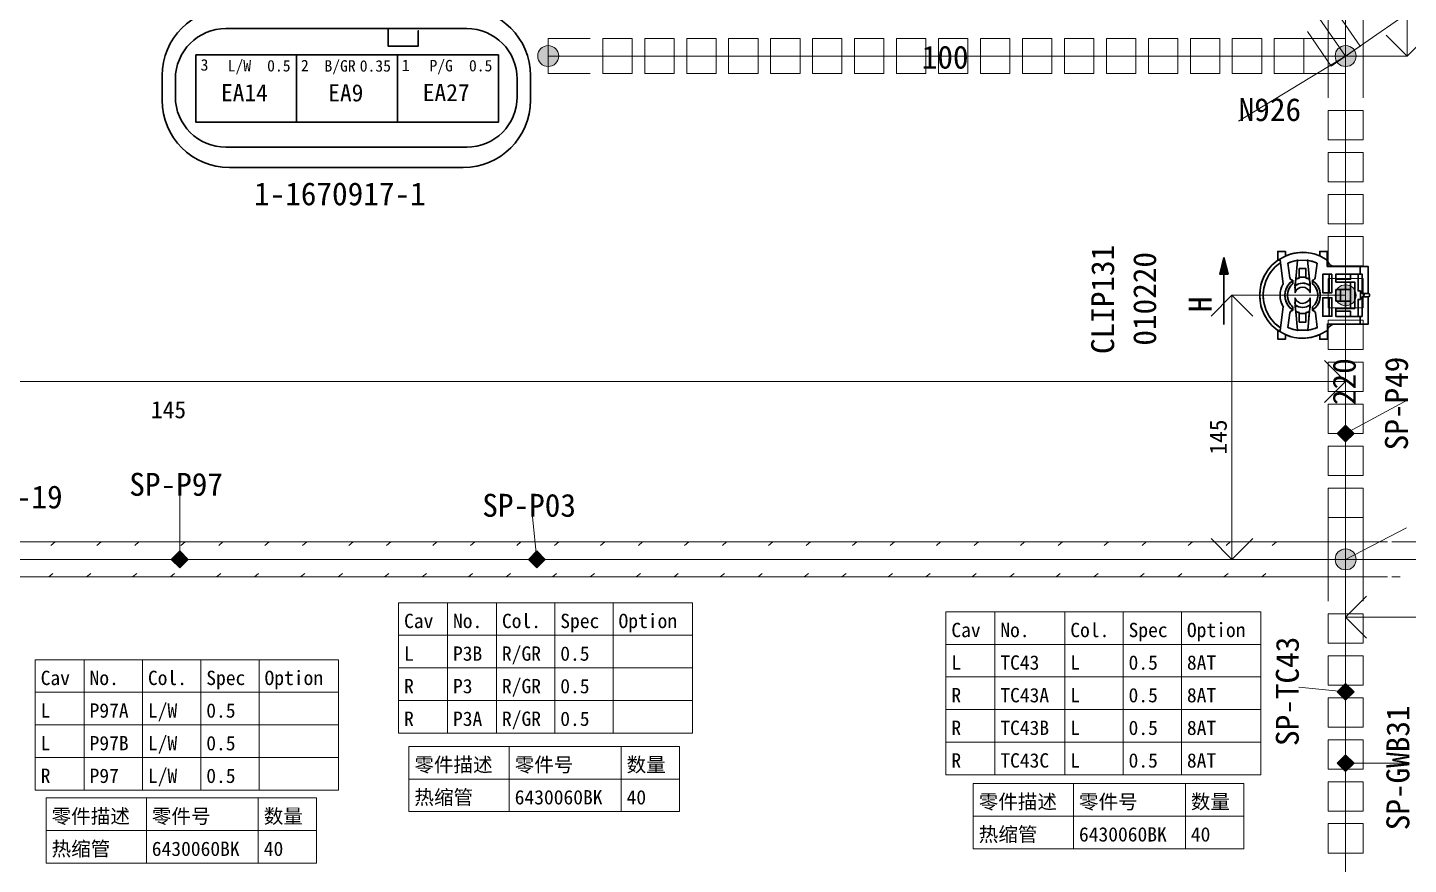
# Model space of a CAD drawing. Header units: millimetres. Extents: x 6 to 3615, y -854 to 0.
# Drawn here: x 817.5 to 982, y -601.5 to -501.8 of the extents above; entities that cross this region are included whole.
import ezdxf

# ---------------------------------------------------------------- set-up
doc = ezdxf.new("R2010")
doc.units = ezdxf.units.MM
doc.styles.add('4eff5b8b_Style', font='simfang.ttf')

msp = doc.modelspace()

# ---------------------------------------------------------------- hatches: boundary and pattern name
h = msp.add_hatch(color=256)
edge = h.paths.add_edge_path()
edge.add_arc((879.56, -505.19), 1.25, 0, 360)
h = msp.add_hatch(color=256)
edge = h.paths.add_edge_path()
edge.add_arc((879.56, -505.19), 1.25, 0, 360)
h = msp.add_hatch(color=256)
edge = h.paths.add_edge_path()
edge.add_arc((974.56, -505.19), 1.25, 0, 360)
h = msp.add_hatch(color=256)
edge = h.paths.add_edge_path()
edge.add_arc((974.56, -505.19), 1.25, 0, 360)
for points in [[(959.56, -531.19), (960.06, -529.19), (960.56, -531.19)], [(974.56, -551.19), (973.56, -550.19), (974.56, -549.19), (975.56, -550.19)], [(835.66, -566.19), (834.66, -565.19), (835.66, -564.19), (836.66, -565.19)], [(878.21, -566.19), (877.21, -565.19), (878.21, -564.19), (879.21, -565.19)], [(974.56, -581.97), (973.56, -580.97), (974.56, -579.97), (975.56, -580.97)], [(974.56, -590.47), (973.56, -589.47), (974.56, -588.47), (975.56, -589.47)]]:
    msp.add_hatch(color=256).paths.add_polyline_path(points)
h = msp.add_hatch(color=256)
edge = h.paths.add_edge_path()
edge.add_arc((974.56, -533.71), 1.25, 0, 360)
h = msp.add_hatch(color=256)
edge = h.paths.add_edge_path()
edge.add_arc((974.56, -533.71), 1.25, 0, 360)
h = msp.add_hatch(color=256)
edge = h.paths.add_edge_path()
edge.add_arc((974.56, -565.19), 1.25, 0, 360)
h = msp.add_hatch(color=256)
edge = h.paths.add_edge_path()
edge.add_arc((974.56, -565.19), 1.25, 0, 360)

# ---------------------------------------------------------------- linework, layer by layer
at = {"linetype": 'Continuous', "lineweight": 0}
for p, q in [((889.56, -503.11), (886.06, -503.11)), ((886.06, -503.11), (886.06, -507.28)), ((889.56, -507.27), (889.56, -503.11)), ((889.56, -503.11), (889.56, -503.11)), ((894.56, -503.11), (891.06, -503.11)), ((891.06, -503.11), (891.06, -507.28)), ((894.56, -507.27), (894.56, -503.11)), ((894.56, -503.11), (894.56, -503.11)), ((899.56, -503.11), (896.06, -503.11)), ((896.06, -503.11), (896.06, -507.28)), ((899.56, -507.27), (899.56, -503.11)), ((899.56, -503.11), (899.56, -503.11)), ((904.56, -503.11), (901.06, -503.11)), ((901.06, -503.11), (901.06, -507.28)), ((904.56, -507.27), (904.56, -503.11)), ((904.56, -503.11), (904.56, -503.11)), ((909.56, -503.11), (906.06, -503.11)), ((906.06, -503.11), (906.06, -507.28)), ((909.56, -507.27), (909.56, -503.11)), ((909.56, -503.11), (909.56, -503.11)), ((914.56, -503.11), (911.06, -503.11)), ((911.06, -503.11), (911.06, -507.28)), ((914.56, -507.27), (914.56, -503.11)), ((914.56, -503.11), (914.56, -503.11)), ((919.56, -503.11), (916.06, -503.11)), ((916.06, -503.11), (916.06, -507.28)), ((919.56, -507.27), (919.56, -503.11)), ((919.56, -503.11), (919.56, -503.11)), ((924.56, -503.11), (921.06, -503.11)), ((921.06, -503.11), (921.06, -507.28)), ((924.56, -507.27), (924.56, -503.11)), ((924.56, -503.11), (924.56, -503.11)), ((929.56, -503.11), (926.06, -503.11)), ((926.06, -503.11), (926.06, -507.28)), ((929.56, -507.27), (929.56, -503.11)), ((929.56, -503.11), (929.56, -503.11)), ((934.56, -503.11), (931.06, -503.11)), ((931.06, -503.11), (931.06, -507.28)), ((934.56, -507.27), (934.56, -503.11)), ((934.56, -503.11), (934.56, -503.11)), ((939.56, -503.11), (936.06, -503.11)), ((936.06, -503.11), (936.06, -507.28)), ((939.56, -507.27), (939.56, -503.11)), ((939.56, -503.11), (939.56, -503.11)), ((944.56, -503.11), (941.06, -503.11)), ((941.06, -503.11), (941.06, -507.28)), ((944.56, -507.27), (944.56, -503.11)), ((944.56, -503.11), (944.56, -503.11)), ((949.56, -503.11), (946.06, -503.11)), ((946.06, -503.11), (946.06, -507.28)), ((949.56, -507.27), (949.56, -503.11)), ((949.56, -503.11), (949.56, -503.11)), ((954.56, -503.11), (951.06, -503.11)), ((951.06, -503.11), (951.06, -507.28)), ((954.56, -507.27), (954.56, -503.11)), ((954.56, -503.11), (954.56, -503.11)), ((959.56, -503.11), (956.06, -503.11)), ((956.06, -503.11), (956.06, -507.28)), ((959.56, -507.27), (959.56, -503.11)), ((959.56, -503.11), (959.56, -503.11)), ((964.56, -503.11), (961.06, -503.11)), ((961.06, -503.11), (961.06, -507.28)), ((964.56, -507.27), (964.56, -503.11)), ((964.56, -503.11), (964.56, -503.11)), ((969.56, -503.11), (966.06, -503.11)), ((966.06, -503.11), (966.06, -507.28)), ((969.56, -507.27), (969.56, -503.11)), ((969.56, -503.11), (969.56, -503.11)), ((886.06, -507.28), (889.56, -507.27)), ((891.06, -507.28), (894.56, -507.27)), ((896.06, -507.28), (899.56, -507.27)), ((901.06, -507.28), (904.56, -507.27)), ((906.06, -507.28), (909.56, -507.27)), ((911.06, -507.28), (914.56, -507.27)), ((916.06, -507.28), (919.56, -507.27)), ((921.06, -507.28), (924.56, -507.27)), ((926.06, -507.28), (929.56, -507.27)), ((931.06, -507.28), (934.56, -507.27)), ((936.06, -507.28), (939.56, -507.27)), ((941.06, -507.28), (944.56, -507.27)), ((946.06, -507.28), (949.56, -507.27)), ((951.06, -507.28), (954.56, -507.27)), ((956.06, -507.28), (959.56, -507.27)), ((961.06, -507.28), (964.56, -507.27)), ((966.06, -507.28), (969.56, -507.27)), ((976.65, -511.69), (972.48, -511.69)), ((972.48, -511.69), (972.48, -515.19)), ((976.65, -515.19), (976.65, -511.69)), ((972.48, -515.19), (976.65, -515.19)), ((976.65, -515.19), (976.65, -515.19)), ((976.65, -516.69), (972.48, -516.69)), ((972.48, -516.69), (972.48, -520.19)), ((976.65, -520.19), (976.65, -516.69)), ((972.48, -520.19), (976.65, -520.19)), ((976.65, -520.19), (976.65, -520.19)), ((976.65, -521.69), (972.48, -521.69)), ((972.48, -521.69), (972.48, -525.19)), ((976.65, -525.19), (976.65, -521.69)), ((972.48, -525.19), (976.65, -525.19)), ((976.65, -525.19), (976.65, -525.19)), ((976.65, -526.69), (972.48, -526.69)), ((972.48, -526.69), (972.48, -530.19)), ((976.65, -530.19), (976.65, -526.69)), ((972.48, -530.19), (976.65, -530.19)), ((976.65, -530.19), (976.65, -530.19)), ((976.65, -531.69), (972.48, -531.69)), ((972.48, -531.69), (972.48, -535.19)), ((976.65, -535.19), (976.65, -531.69)), ((972.48, -535.19), (976.65, -535.19)), ((976.65, -535.19), (976.65, -535.19)), ((976.65, -536.69), (972.48, -536.69)), ((972.48, -536.69), (972.48, -540.19)), ((976.65, -540.19), (976.65, -536.69)), ((972.48, -540.19), (976.65, -540.19)), ((976.65, -540.19), (976.65, -540.19)), ((976.65, -541.69), (972.48, -541.69)), ((972.48, -541.69), (972.48, -545.19)), ((976.65, -545.19), (976.65, -541.69)), ((972.48, -545.19), (976.65, -545.19)), ((976.65, -545.19), (976.65, -545.19)), ((976.65, -546.69), (972.48, -546.69)), ((972.48, -546.69), (972.48, -550.19)), ((976.65, -550.19), (976.65, -546.69)), ((972.48, -550.19), (976.65, -550.19)), ((976.65, -550.19), (976.65, -550.19)), ((976.65, -551.69), (972.48, -551.69)), ((972.48, -551.69), (972.48, -555.19)), ((976.65, -555.19), (976.65, -551.69)), ((972.48, -555.19), (976.65, -555.19)), ((976.65, -555.19), (976.65, -555.19)), ((976.65, -556.69), (972.48, -556.69)), ((972.48, -556.69), (972.48, -560.19)), ((976.65, -560.19), (976.65, -556.69)), ((972.48, -560.19), (976.65, -560.19)), ((976.65, -560.19), (976.65, -560.19)), ((976.65, -571.69), (972.48, -571.69)), ((972.48, -571.69), (972.48, -575.19)), ((976.65, -575.19), (976.65, -571.69)), ((972.48, -575.19), (976.65, -575.19)), ((976.65, -575.19), (976.65, -575.19)), ((976.65, -576.69), (972.48, -576.69)), ((972.48, -576.69), (972.48, -580.19)), ((976.65, -580.19), (976.65, -576.69)), ((972.48, -580.19), (976.65, -580.19)), ((976.65, -580.19), (976.65, -580.19)), ((976.65, -581.69), (972.48, -581.69)), ((972.48, -581.69), (972.48, -585.19)), ((976.65, -585.19), (976.65, -581.69)), ((972.48, -585.19), (976.65, -585.19)), ((976.65, -585.19), (976.65, -585.19)), ((976.65, -586.69), (972.48, -586.69)), ((972.48, -586.69), (972.48, -590.19)), ((976.65, -590.19), (976.65, -586.69)), ((972.48, -590.19), (976.65, -590.19)), ((976.65, -590.19), (976.65, -590.19)), ((976.65, -591.69), (972.48, -591.69)), ((972.48, -591.69), (972.48, -595.19)), ((976.65, -595.19), (976.65, -591.69)), ((972.48, -595.19), (976.65, -595.19)), ((976.65, -595.19), (976.65, -595.19)), ((976.65, -596.69), (972.48, -596.69)), ((972.48, -596.69), (972.48, -600.19)), ((976.65, -600.19), (976.65, -596.69)), ((972.48, -600.19), (976.65, -600.19)), ((976.65, -600.19), (976.65, -600.19))]:
    msp.add_line(p, q, dxfattribs=at)
at = {"linetype": 'Continuous', "lineweight": 30}
for p, q in [((837.57, -505.05), (849.59, -505.05)), ((837.57, -513.07), (837.57, -505.05)), ((837.57, -505.05), (837.57, -505.05)), ((849.59, -505.05), (861.62, -505.05)), ((849.59, -513.07), (849.59, -505.05)), ((849.59, -505.05), (849.59, -505.05)), ((849.59, -505.05), (849.59, -513.07)), ((861.62, -505.05), (861.62, -513.07)), ((873.65, -505.05), (861.62, -505.05)), ((861.62, -505.05), (861.62, -513.07)), ((873.65, -513.07), (873.65, -505.05)), ((873.65, -505.05), (873.65, -505.05)), ((849.59, -513.07), (837.57, -513.07)), ((861.62, -513.07), (849.59, -513.07)), ((861.62, -513.07), (873.65, -513.07)), ((960.06, -529.19), (959.56, -531.19)), ((959.56, -531.19), (960.06, -529.19)), ((960.06, -529.19), (960.56, -531.19)), ((960.06, -529.19), (960.56, -531.19)), ((960.56, -531.19), (959.56, -531.19)), ((960.56, -531.19), (959.56, -531.19))]:
    msp.add_line(p, q, dxfattribs=at)
at = {"linetype": 'Continuous', "lineweight": 13}
for p, q in [((973.56, -550.19), (974.56, -549.19)), ((973.56, -550.19), (974.56, -549.19)), ((974.56, -549.19), (975.56, -550.19)), ((974.56, -549.19), (975.56, -550.19)), ((973.56, -550.19), (974.56, -551.19)), ((974.56, -551.19), (973.56, -550.19)), ((975.56, -550.19), (974.56, -551.19)), ((975.56, -550.19), (974.56, -551.19)), ((834.66, -565.19), (835.66, -564.19)), ((834.66, -565.19), (835.66, -564.19)), ((835.66, -564.19), (836.66, -565.19)), ((835.66, -564.19), (836.66, -565.19)), ((877.21, -565.19), (878.21, -564.19)), ((877.21, -565.19), (878.21, -564.19)), ((878.21, -564.19), (879.21, -565.19)), ((878.21, -564.19), (879.21, -565.19)), ((834.66, -565.19), (835.66, -566.19)), ((835.66, -566.19), (834.66, -565.19)), ((836.66, -565.19), (835.66, -566.19)), ((836.66, -565.19), (835.66, -566.19)), ((877.21, -565.19), (878.21, -566.19)), ((878.21, -566.19), (877.21, -565.19)), ((879.21, -565.19), (878.21, -566.19)), ((879.21, -565.19), (878.21, -566.19)), ((973.56, -580.97), (974.56, -579.97)), ((973.56, -580.97), (974.56, -579.97)), ((974.56, -579.97), (975.56, -580.97)), ((974.56, -579.97), (975.56, -580.97)), ((973.56, -580.97), (974.56, -581.97)), ((974.56, -581.97), (973.56, -580.97)), ((975.56, -580.97), (974.56, -581.97)), ((975.56, -580.97), (974.56, -581.97)), ((973.56, -589.47), (974.56, -588.47)), ((973.56, -589.47), (974.56, -588.47)), ((974.56, -588.47), (975.56, -589.47)), ((974.56, -588.47), (975.56, -589.47)), ((973.56, -589.47), (974.56, -590.47)), ((974.56, -590.47), (973.56, -589.47)), ((975.56, -589.47), (974.56, -590.47)), ((975.56, -589.47), (974.56, -590.47))]:
    msp.add_line(p, q, dxfattribs=at)
for points in [[(974.56, -505.19), (974.56, -335.19)], [(981.88, -411.11), (981.88, -505.19)], [(974.56, -505.19), (929.56, -440.19)], [(974.56, -505.19), (980.99, -500.74)], [(981.88, -505.19), (979.38, -502.69)], [(981.88, -505.19), (984.38, -502.69)], [(974.56, -505.19), (879.56, -505.19)], [(974.56, -505.19), (961.81, -512.94)], [(974.56, -505.19), (981.88, -505.19)], [(974.56, -565.19), (974.56, -505.19)], [(961.02, -533.71), (958.52, -536.21)], [(961.02, -533.71), (961.02, -565.19)], [(974.56, -533.71), (961.02, -533.71)], [(961.02, -533.71), (963.52, -536.21)], [(974.56, -544), (972.06, -541.5)], [(694.41, -544), (974.56, -544)], [(974.56, -544), (972.06, -546.5)], [(974.56, -565.19), (974.56, -544)], [(974.56, -550.19), (981.98, -546.19)], [(835.66, -565.19), (835.66, -557.61)], [(878.21, -565.19), (877.71, -560.11)], [(974.56, -565.19), (981.81, -561.44)], [(961.02, -565.19), (958.52, -562.69)], [(961.02, -565.19), (963.52, -562.69)], [(634.56, -565.19), (974.56, -565.19)], [(974.56, -565.19), (961.02, -565.19)], [(974.56, -565.19), (974.56, -572.07)], [(974.56, -565.19), (974.56, -645.19)], [(974.56, -565.19), (1204.56, -565.19)], [(861.73, -570.35), (896.74, -570.35)], [(861.73, -570.35), (861.73, -585.9)], [(861.73, -570.35), (896.74, -570.35)], [(867.57, -570.35), (867.57, -585.9)], [(873.4, -570.35), (873.4, -585.9)], [(880.35, -570.35), (880.35, -585.9)], [(887.29, -570.35), (887.29, -585.9)], [(896.74, -570.35), (896.74, -585.9)], [(974.56, -572.07), (977.06, -569.57)], [(926.94, -571.43), (964.44, -571.43)], [(926.94, -571.43), (926.94, -590.87)], [(926.94, -571.43), (964.44, -571.43)], [(932.77, -571.43), (932.77, -590.87)], [(941.11, -571.43), (941.11, -590.87)], [(948.05, -571.43), (948.05, -590.87)], [(955, -571.43), (955, -590.87)], [(964.44, -571.43), (964.44, -590.87)], [(974.56, -572.07), (1073.32, -572.07)], [(974.56, -572.07), (977.06, -574.57)], [(861.73, -574.24), (896.74, -574.24)], [(926.94, -575.32), (964.44, -575.32)], [(818.45, -577.15), (854.57, -577.15)], [(818.45, -577.15), (818.45, -592.7)], [(818.45, -577.15), (854.57, -577.15)], [(824.28, -577.15), (824.28, -592.7)], [(831.23, -577.15), (831.23, -592.7)], [(838.17, -577.15), (838.17, -592.7)], [(845.12, -577.15), (845.12, -592.7)], [(854.57, -577.15), (854.57, -592.7)], [(861.73, -578.12), (896.74, -578.12)], [(926.94, -579.2), (964.44, -579.2)], [(974.56, -580.97), (968.98, -580.43)], [(818.45, -581.03), (854.57, -581.03)], [(861.73, -582.01), (896.74, -582.01)], [(926.94, -583.09), (964.44, -583.09)], [(818.45, -584.92), (854.57, -584.92)], [(861.73, -585.9), (896.74, -585.9)], [(926.94, -586.98), (964.44, -586.98)], [(818.45, -588.81), (854.57, -588.81)], [(862.97, -587.49), (895.2, -587.49)], [(862.97, -587.49), (862.97, -595.26)], [(862.97, -587.49), (895.2, -587.49)], [(874.92, -587.49), (874.92, -595.26)], [(888.25, -587.49), (888.25, -595.26)], [(895.2, -587.49), (895.2, -595.26)], [(974.56, -589.47), (982.15, -589.48)], [(862.97, -591.38), (895.2, -591.38)], [(926.94, -590.87), (964.44, -590.87)], [(930.2, -591.9), (962.42, -591.9)], [(930.2, -591.9), (930.2, -599.68)], [(930.2, -591.9), (962.42, -591.9)], [(942.14, -591.9), (942.14, -599.68)], [(955.47, -591.9), (955.47, -599.68)], [(962.42, -591.9), (962.42, -599.68)], [(818.45, -592.7), (854.57, -592.7)], [(819.75, -593.63), (851.97, -593.63)], [(819.75, -593.63), (819.75, -601.4)], [(819.75, -593.63), (851.97, -593.63)], [(831.69, -593.63), (831.69, -601.4)], [(845.03, -593.63), (845.03, -601.4)], [(851.97, -593.63), (851.97, -601.4)], [(862.97, -595.26), (895.2, -595.26)], [(930.2, -595.79), (962.42, -595.79)], [(819.75, -597.52), (851.97, -597.52)], [(930.2, -599.68), (962.42, -599.68)], [(819.75, -601.4), (851.97, -601.4)]]:
    msp.add_lwpolyline(points, dxfattribs=at)
at = {"linetype": 'Continuous', "lineweight": 0}
for points in [[(976.27, -504.01), (973.43, -499.9)], [(972.48, -505.19), (972.48, -500.19)], [(976.65, -505.19), (976.64, -500.19)], [(879.56, -503.11), (879.56, -507.28)], [(879.56, -503.11), (884.56, -503.11)], [(974.56, -503.11), (969.56, -503.11)], [(972.85, -506.38), (970, -502.27)], [(974.56, -503.11), (974.56, -507.27)], [(972.85, -506.38), (976.27, -504.01)], [(976.64, -505.19), (972.48, -505.19)], [(972.48, -505.19), (972.48, -510.19)], [(976.65, -505.19), (972.48, -505.19)], [(976.64, -505.19), (976.65, -510.19)], [(879.56, -507.28), (884.56, -507.27)], [(974.56, -507.27), (969.56, -507.28)], [(972.48, -565.19), (972.48, -560.19)], [(976.65, -565.19), (976.64, -560.19)], [(814.56, -563.11), (819.56, -563.11)], [(819.56, -563.11), (824.56, -563.11)], [(820.81, -563.11), (820.31, -563.53)], [(824.56, -563.11), (829.56, -563.11)], [(826.31, -563.11), (825.81, -563.53)], [(829.56, -563.11), (834.56, -563.11)], [(830.81, -563.11), (830.31, -563.53)], [(834.56, -563.11), (839.56, -563.11)], [(836.31, -563.11), (835.81, -563.53)], [(839.56, -563.11), (844.56, -563.11)], [(840.81, -563.11), (840.31, -563.53)], [(844.56, -563.11), (849.56, -563.11)], [(846.31, -563.11), (845.81, -563.53)], [(849.56, -563.11), (854.56, -563.11)], [(850.81, -563.11), (850.31, -563.53)], [(854.56, -563.11), (859.56, -563.11)], [(856.31, -563.11), (855.81, -563.53)], [(859.56, -563.11), (864.56, -563.11)], [(860.81, -563.11), (860.31, -563.53)], [(864.56, -563.11), (869.56, -563.11)], [(866.31, -563.11), (865.81, -563.53)], [(869.56, -563.11), (874.56, -563.11)], [(870.81, -563.11), (870.31, -563.53)], [(874.56, -563.11), (879.56, -563.11)], [(876.31, -563.11), (875.81, -563.53)], [(879.56, -563.11), (884.56, -563.11)], [(880.81, -563.11), (880.31, -563.53)], [(884.56, -563.11), (889.56, -563.11)], [(886.31, -563.11), (885.81, -563.53)], [(889.56, -563.11), (894.56, -563.11)], [(890.81, -563.11), (890.31, -563.53)], [(894.56, -563.11), (899.56, -563.11)], [(896.31, -563.11), (895.81, -563.53)], [(899.56, -563.11), (904.56, -563.11)], [(900.81, -563.11), (900.31, -563.53)], [(904.56, -563.11), (909.56, -563.11)], [(906.31, -563.11), (905.81, -563.53)], [(909.56, -563.11), (914.56, -563.11)], [(910.81, -563.11), (910.31, -563.53)], [(914.56, -563.11), (919.56, -563.11)], [(916.31, -563.11), (915.81, -563.53)], [(919.56, -563.11), (924.56, -563.11)], [(920.81, -563.11), (920.31, -563.53)], [(924.56, -563.11), (929.56, -563.11)], [(926.31, -563.11), (925.81, -563.53)], [(929.56, -563.11), (934.56, -563.11)], [(930.81, -563.11), (930.31, -563.53)], [(934.56, -563.11), (939.56, -563.11)], [(936.31, -563.11), (935.81, -563.53)], [(939.56, -563.11), (944.56, -563.11)], [(940.81, -563.11), (940.31, -563.53)], [(944.56, -563.11), (949.56, -563.11)], [(946.31, -563.11), (945.81, -563.53)], [(949.56, -563.11), (954.56, -563.11)], [(950.81, -563.11), (950.31, -563.53)], [(954.56, -563.11), (959.56, -563.11)], [(956.31, -563.11), (955.81, -563.53)], [(959.56, -563.11), (964.56, -563.11)], [(960.81, -563.11), (960.31, -563.53)], [(964.56, -563.11), (969.56, -563.11)], [(966.31, -563.11), (965.81, -563.53)], [(974.56, -563.11), (969.56, -563.11)], [(974.56, -567.28), (974.56, -563.11)], [(974.56, -567.28), (974.56, -563.11)], [(974.56, -563.11), (979.56, -563.11)], [(980.06, -563.11), (984.56, -563.11)], [(976.65, -565.19), (972.48, -565.19)], [(976.64, -565.19), (972.48, -565.19)], [(972.48, -565.19), (972.48, -570.19)], [(976.64, -565.19), (976.65, -570.19)], [(814.56, -567.28), (819.56, -567.28)], [(819.56, -567.28), (824.56, -567.28)], [(820.06, -567.28), (820.56, -566.86)], [(824.56, -567.28), (825.06, -566.86)], [(824.56, -567.28), (829.56, -567.28)], [(829.56, -567.28), (834.56, -567.28)], [(830.06, -567.28), (830.56, -566.86)], [(834.56, -567.28), (835.06, -566.86)], [(834.56, -567.28), (839.56, -567.28)], [(839.56, -567.28), (844.56, -567.28)], [(840.06, -567.28), (840.56, -566.86)], [(844.56, -567.28), (845.06, -566.86)], [(844.56, -567.28), (849.56, -567.28)], [(849.56, -567.28), (854.56, -567.28)], [(850.06, -567.28), (850.56, -566.86)], [(854.56, -567.28), (855.06, -566.86)], [(854.56, -567.28), (859.56, -567.28)], [(859.56, -567.28), (864.56, -567.28)], [(860.06, -567.28), (860.56, -566.86)], [(864.56, -567.28), (865.06, -566.86)], [(864.56, -567.28), (869.56, -567.28)], [(869.56, -567.28), (874.56, -567.28)], [(870.06, -567.28), (870.56, -566.86)], [(874.56, -567.28), (875.06, -566.86)], [(874.56, -567.28), (879.56, -567.28)], [(879.56, -567.28), (884.56, -567.28)], [(880.06, -567.28), (880.56, -566.86)], [(884.56, -567.28), (885.06, -566.86)], [(884.56, -567.28), (889.56, -567.28)], [(889.56, -567.28), (894.56, -567.28)], [(890.06, -567.28), (890.56, -566.86)], [(894.56, -567.28), (895.06, -566.86)], [(894.56, -567.28), (899.56, -567.28)], [(899.56, -567.28), (904.56, -567.28)], [(900.06, -567.28), (900.56, -566.86)], [(904.56, -567.28), (905.06, -566.86)], [(904.56, -567.28), (909.56, -567.28)], [(909.56, -567.28), (914.56, -567.28)], [(910.06, -567.28), (910.56, -566.86)], [(914.56, -567.28), (915.06, -566.86)], [(914.56, -567.28), (919.56, -567.28)], [(919.56, -567.28), (924.56, -567.28)], [(920.06, -567.28), (920.56, -566.86)], [(924.56, -567.28), (925.06, -566.86)], [(924.56, -567.28), (929.56, -567.28)], [(929.56, -567.28), (934.56, -567.28)], [(930.06, -567.28), (930.56, -566.86)], [(934.56, -567.28), (935.06, -566.86)], [(934.56, -567.28), (939.56, -567.28)], [(939.56, -567.28), (944.56, -567.28)], [(940.06, -567.28), (940.56, -566.86)], [(944.56, -567.28), (945.06, -566.86)], [(944.56, -567.28), (949.56, -567.28)], [(949.56, -567.28), (954.56, -567.28)], [(950.06, -567.28), (950.56, -566.86)], [(954.56, -567.28), (955.06, -566.86)], [(954.56, -567.28), (959.56, -567.28)], [(959.56, -567.28), (964.56, -567.28)], [(960.06, -567.28), (960.56, -566.86)], [(964.56, -567.28), (965.06, -566.86)], [(964.56, -567.28), (969.56, -567.28)], [(974.56, -567.28), (969.56, -567.28)], [(974.56, -567.28), (979.56, -567.28)], [(980.06, -567.28), (981.06, -567.28)]]:
    msp.add_lwpolyline(points, dxfattribs=at)
at = {"linetype": 'Continuous', "lineweight": 30}
for points in [[(841.16, -501.92), (869.86, -501.92)], [(864.08, -504), (860.49, -504), (860.49, -501.95), (860.49, -504), (864.08, -504), (864.08, -502.18), (864.08, -504), (864.08, -502.18)], [(833.56, -507.53), (833.56, -510.46)], [(835.15, -507.94), (835.15, -510.05)], [(875.87, -507.94), (875.87, -510.05)], [(877.45, -507.53), (877.45, -510.46)], [(841.16, -516.07), (869.86, -516.07)], [(841.58, -518.48), (869.43, -518.48)], [(960.06, -537.19), (960.06, -529.19)], [(966.47, -528.48), (966.48, -529.54), (966.47, -528.48), (967.38, -528.48), (966.47, -528.48), (967.38, -528.48), (967.38, -529.03), (967.38, -528.48), (967.38, -529.03), (966.48, -529.54), (967.38, -529.03)], [(966.76, -529.54), (967.13, -532.34), (966.76, -529.54), (966.48, -529.54), (966.76, -529.54)], [(967.38, -529.03), (968.06, -528.78), (968.4, -528.69), (968.74, -528.63), (969.08, -528.59), (969.42, -528.58), (969.76, -528.59), (970.1, -528.63), (970.44, -528.69), (970.79, -528.78), (971.47, -529.02)], [(967.38, -529.03), (968.06, -528.78), (968.4, -528.69), (968.74, -528.63), (969.08, -528.59), (969.42, -528.58), (969.76, -528.59), (970.1, -528.63), (970.44, -528.69), (970.79, -528.78), (971.47, -529.02)], [(970.03, -529.54), (970.24, -531.77), (970.03, -529.54), (968.82, -529.55), (970.03, -529.54), (968.82, -529.55), (968.61, -531.77), (968.82, -529.55)], [(971.47, -528.48), (972.37, -528.48), (971.47, -528.48), (972.37, -528.48), (972.37, -529.36)], [(971.47, -529.02), (972.37, -529.53), (971.47, -529.02), (971.47, -528.48), (971.47, -529.02)], [(972.37, -528.48), (972.37, -529.53), (972.37, -528.48)], [(972.37, -529.53), (972.37, -530.26), (972.37, -529.53)], [(966.79, -529.83), (967.13, -532.34)], [(967.68, -529.88), (967.91, -531.61), (967.68, -529.88)], [(969.03, -530.52), (969.04, -531.56), (969.03, -530.52), (969.82, -530.52), (969.03, -530.52), (969.82, -530.52), (969.82, -531.55), (969.82, -530.52), (969.82, -531.64), (969.84, -531.65)], [(970.29, -532.18), (970.22, -531.54), (970.13, -530.6)], [(971.17, -529.88), (970.94, -531.61), (971.17, -529.88)], [(971.83, -531.21), (971.84, -533.41), (971.83, -531.21), (971.84, -533.41), (972.92, -533.41), (972.91, -531.21), (971.83, -531.21), (972.91, -531.21), (972.92, -533.41), (972.59, -533.41), (972.58, -531.21), (972.59, -533.41), (971.84, -533.41), (972.92, -533.41)], [(972.37, -530.26), (976.27, -530.26), (972.37, -530.26), (973.27, -530.26), (976.94, -530.26), (977.24, -530.26), (977.24, -530.69), (977.24, -530.26), (977.25, -533.49), (976.52, -533.49), (976.52, -531.19), (976.52, -533.49), (977.25, -533.49), (977.24, -530.69), (977.25, -533.49)], [(973.4, -532.14), (974.54, -532.14), (973.4, -532.14), (973.4, -531.19), (973.4, -532.14), (973.4, -531.19), (976.27, -531.19), (976.27, -530.26), (976.27, -531.19), (973.4, -531.19)], [(973.4, -531.79), (975.14, -531.79), (975.14, -531.19), (975.14, -531.79), (973.4, -531.79)], [(975.14, -531.19), (975.14, -531.79)], [(976.04, -531.19), (976.04, -533.19), (976.04, -531.19)], [(976.27, -531.19), (976.52, -531.19), (976.27, -531.19), (976.27, -530.26), (977.24, -530.26), (976.27, -530.26)], [(968.25, -531.97), (967.92, -532.24), (967.66, -532.55), (967.47, -532.9), (967.36, -533.29), (967.33, -533.72)], [(967.62, -533.72), (967.66, -533.32), (967.78, -532.96), (967.98, -532.64), (968.25, -532.35)], [(967.91, -531.61), (967.97, -531.77), (968.11, -531.86)], [(968.11, -531.86), (968.25, -531.91), (968.11, -531.86)], [(968.25, -531.91), (968.25, -531.97), (968.25, -531.91)], [(968.25, -532.35), (968.25, -531.97), (968.25, -532.35)], [(968.53, -532.97), (968.53, -533.38), (968.53, -532.97), (968.53, -532.63), (968.53, -532.58), (968.61, -531.77), (968.53, -532.58), (968.53, -532.63)], [(968.63, -531.54), (968.57, -532.18)], [(969.04, -531.56), (969.82, -531.55), (969.04, -531.56), (969.04, -531.65), (968.61, -531.77), (969.04, -531.65), (969.04, -531.56)], [(969.82, -531.55), (969.82, -531.65), (969.82, -531.55)], [(970.24, -531.77), (970.33, -532.58), (970.24, -531.77), (969.85, -531.65), (969.82, -531.65), (969.85, -531.65), (969.82, -531.64)], [(970.33, -532.58), (970.33, -532.63), (970.33, -532.58)], [(970.33, -532.63), (970.33, -533.38), (970.33, -532.63), (970.33, -533.38)], [(970.61, -531.91), (970.61, -531.97), (970.61, -531.91), (970.75, -531.85), (970.61, -531.91), (970.75, -531.85)], [(971.53, -533.71), (971.5, -533.28), (971.39, -532.89), (971.2, -532.54), (970.94, -532.24), (970.61, -531.97)], [(970.61, -531.97), (970.61, -532.34), (970.61, -531.97)], [(970.61, -532.12), (970.61, -532.34)], [(970.61, -532.34), (970.88, -532.63), (971.08, -532.96), (971.2, -533.32), (971.23, -533.71)], [(970.75, -531.85), (970.88, -531.76), (970.94, -531.61)], [(970.94, -531.61), (970.88, -531.76), (970.75, -531.85)], [(975.14, -532.14), (975.15, -535.27), (975.15, -534.4), (975.15, -535.27), (974.54, -535.27), (975.15, -535.27), (975.66, -535.27), (975.65, -532.14), (975.66, -535.27), (975.65, -532.14), (975.14, -532.14), (975.14, -533.01), (975.14, -532.14), (975.65, -532.14), (975.14, -532.14), (974.54, -532.14), (975.14, -532.14), (974.48, -532.14), (973.4, -532.14)], [(974.54, -532.14), (974.54, -533.01), (974.54, -532.14)], [(967.33, -533.72), (967.36, -534.14), (967.47, -534.53), (967.66, -534.88), (967.92, -535.19), (968.26, -535.46)], [(967.33, -533.72), (967.36, -534.14), (967.47, -534.53), (967.66, -534.88), (967.92, -535.19), (968.26, -535.46)], [(968.25, -535.08), (967.98, -534.79), (967.78, -534.47), (967.67, -534.11), (967.62, -533.72)], [(968.53, -534.8), (968.53, -534.84), (968.53, -534.8), (968.53, -534.05), (968.53, -534.46), (968.53, -534.05)], [(970.33, -534.79), (970.33, -534.84), (970.33, -534.79), (970.33, -534.05), (970.33, -534.79), (970.33, -534.05)], [(971.23, -533.71), (971.2, -534.1), (971.08, -534.46), (970.89, -534.79), (970.61, -535.08)], [(970.61, -535.46), (970.95, -535.18), (971.2, -534.88), (971.39, -534.53), (971.5, -534.14), (971.53, -533.71)], [(971.84, -534.01), (971.84, -536.21), (971.84, -534.01), (971.84, -536.21), (972.92, -536.2), (972.92, -534.01), (971.84, -534.01), (972.92, -534.01), (972.92, -536.2), (972.59, -536.2), (972.59, -534.01), (972.59, -536.2), (971.84, -536.21), (972.92, -536.2)], [(976.52, -536.22), (976.28, -536.22), (976.28, -537.15), (972.38, -537.15), (976.28, -537.15), (976.28, -536.22), (976.52, -536.22), (976.52, -533.91), (976.52, -536.22), (976.05, -536.22), (976.05, -534.21)], [(973.4, -533.02), (973.4, -534.4), (973.4, -533.02), (974.54, -533.01), (973.4, -533.02), (973.4, -534.4), (973.94, -534.4), (975.15, -534.4), (975.14, -533.01), (975.15, -534.4), (974.54, -534.4), (975.14, -534.4)], [(973.4, -534.4), (974.54, -534.4), (973.4, -534.4)], [(973.94, -533.01), (973.94, -534.4), (973.94, -533.01)], [(974.97, -533.01), (975.14, -533.01), (974.54, -533.01), (974.97, -533.01)], [(974.54, -534.4), (974.54, -535.27), (974.54, -534.4)], [(976.32, -534.21), (976.05, -534.21), (976.05, -536.22), (975.15, -536.22)], [(976.04, -533.19), (976.32, -533.19), (976.04, -533.19)], [(976.32, -533.19), (976.32, -534.21), (976.05, -534.21), (976.32, -534.21), (976.32, -533.19)], [(977.25, -533.91), (977.25, -536.71), (977.25, -533.91), (977.25, -537.15), (976.28, -537.15), (976.28, -536.22)], [(976.75, -533.7), (976.72, -533.58), (976.65, -533.51), (976.52, -533.49)], [(976.52, -533.49), (976.6, -533.51), (976.68, -533.55), (976.73, -533.62), (976.75, -533.7)], [(976.52, -533.91), (976.65, -533.89), (976.72, -533.82), (976.75, -533.7)], [(976.75, -533.7), (976.73, -533.78), (976.68, -533.85), (976.6, -533.9), (976.52, -533.91)], [(976.52, -533.91), (977.25, -533.91), (976.52, -533.91)], [(977.42, -533.7), (977.4, -533.6), (977.35, -533.53), (977.25, -533.49)], [(977.25, -533.91), (977.31, -533.9), (977.37, -533.85), (977.4, -533.78), (977.42, -533.7)], [(966.49, -537.89), (967.39, -538.4), (966.49, -537.89), (966.49, -538.95), (966.49, -537.89), (966.77, -537.89), (967.13, -535.09), (966.77, -537.89), (966.49, -537.89), (966.77, -537.89)], [(967.13, -535.09), (966.81, -537.6)], [(967.92, -535.82), (967.69, -537.55), (967.92, -535.82)], [(968.11, -535.57), (967.98, -535.66), (967.92, -535.82)], [(968.26, -535.46), (968.26, -535.52), (968.11, -535.57), (968.26, -535.52), (968.26, -535.46)], [(968.25, -535.08), (968.26, -535.46), (968.25, -535.08)], [(968.53, -534.84), (968.61, -535.65), (968.53, -534.84)], [(968.57, -535.24), (968.64, -535.89)], [(968.61, -535.65), (968.84, -537.88), (968.61, -535.65), (969.04, -535.78), (969.04, -535.87), (969.04, -535.78)], [(969.84, -535.77), (969.83, -535.78), (969.85, -535.77), (969.83, -535.77), (969.83, -535.87), (969.04, -535.87), (969.04, -536.9), (969.04, -535.87), (969.83, -535.87), (969.83, -535.77), (969.85, -535.77), (970.25, -535.65), (970.33, -534.84), (970.25, -535.65), (970.04, -537.88), (968.84, -537.88), (970.04, -537.88), (970.25, -535.65)], [(969.83, -535.78), (969.83, -536.9), (969.83, -535.87), (969.83, -536.9), (969.04, -536.9), (969.83, -536.9)], [(970.14, -536.82), (970.23, -535.88), (970.29, -535.24)], [(970.61, -535.08), (970.61, -535.46), (970.61, -535.08)], [(970.75, -535.57), (970.61, -535.52), (970.61, -535.46), (970.61, -535.52), (970.75, -535.57)], [(970.95, -535.81), (970.89, -535.66), (970.75, -535.57)], [(971.18, -537.54), (970.95, -535.81), (971.18, -537.54)], [(973.4, -535.27), (974.54, -535.27), (973.4, -535.27), (973.4, -536.22), (973.4, -535.27)], [(973.4, -536.22), (976.28, -536.22), (973.4, -536.22), (973.4, -535.62), (975.15, -535.62), (973.4, -535.62), (975.15, -535.62), (975.15, -536.22), (975.15, -535.62), (975.15, -536.22), (973.4, -536.22)], [(975.15, -535.27), (975.66, -535.27)], [(972.38, -537.15), (972.38, -537.89), (971.48, -538.4), (972.38, -537.89), (972.38, -537.15), (972.38, -538.06)], [(967.39, -538.4), (967.39, -538.95), (966.49, -538.95), (967.39, -538.95), (967.39, -538.4), (967.39, -538.95)], [(971.48, -538.4), (970.8, -538.64), (970.46, -538.73), (970.12, -538.79), (969.78, -538.83), (969.44, -538.84), (969.1, -538.83), (968.76, -538.8), (968.42, -538.73), (968.08, -538.65), (967.39, -538.4)], [(968.84, -537.88), (970.04, -537.88)], [(971.48, -538.94), (972.39, -538.94), (972.38, -537.89), (972.39, -538.94), (971.48, -538.94)], [(971.48, -538.4), (971.48, -538.94), (971.48, -538.4)], [(972.38, -538.05), (972.39, -538.94)]]:
    msp.add_lwpolyline(points, dxfattribs=at)
at = {"linetype": 'Continuous', "lineweight": 0}
for points in [[(889.56, -503.11), (886.06, -503.11), (886.06, -507.28), (889.56, -507.27), (889.56, -503.11)], [(894.56, -503.11), (891.06, -503.11), (891.06, -507.28), (894.56, -507.27), (894.56, -503.11)], [(899.56, -503.11), (896.06, -503.11), (896.06, -507.28), (899.56, -507.27), (899.56, -503.11)], [(904.56, -503.11), (901.06, -503.11), (901.06, -507.28), (904.56, -507.27), (904.56, -503.11)], [(909.56, -503.11), (906.06, -503.11), (906.06, -507.28), (909.56, -507.27), (909.56, -503.11)], [(914.56, -503.11), (911.06, -503.11), (911.06, -507.28), (914.56, -507.27), (914.56, -503.11)], [(919.56, -503.11), (916.06, -503.11), (916.06, -507.28), (919.56, -507.27), (919.56, -503.11)], [(924.56, -503.11), (921.06, -503.11), (921.06, -507.28), (924.56, -507.27), (924.56, -503.11)], [(929.56, -503.11), (926.06, -503.11), (926.06, -507.28), (929.56, -507.27), (929.56, -503.11)], [(934.56, -503.11), (931.06, -503.11), (931.06, -507.28), (934.56, -507.27), (934.56, -503.11)], [(939.56, -503.11), (936.06, -503.11), (936.06, -507.28), (939.56, -507.27), (939.56, -503.11)], [(944.56, -503.11), (941.06, -503.11), (941.06, -507.28), (944.56, -507.27), (944.56, -503.11)], [(949.56, -503.11), (946.06, -503.11), (946.06, -507.28), (949.56, -507.27), (949.56, -503.11)], [(954.56, -503.11), (951.06, -503.11), (951.06, -507.28), (954.56, -507.27), (954.56, -503.11)], [(959.56, -503.11), (956.06, -503.11), (956.06, -507.28), (959.56, -507.27), (959.56, -503.11)], [(964.56, -503.11), (961.06, -503.11), (961.06, -507.28), (964.56, -507.27), (964.56, -503.11)], [(969.56, -503.11), (966.06, -503.11), (966.06, -507.28), (969.56, -507.27), (969.56, -503.11)], [(976.65, -515.19), (976.65, -511.69), (972.48, -511.69), (972.48, -515.19), (976.65, -515.19)], [(976.65, -520.19), (976.65, -516.69), (972.48, -516.69), (972.48, -520.19), (976.65, -520.19)], [(976.65, -525.19), (976.65, -521.69), (972.48, -521.69), (972.48, -525.19), (976.65, -525.19)], [(976.65, -530.19), (976.65, -526.69), (972.48, -526.69), (972.48, -530.19), (976.65, -530.19)], [(976.65, -535.19), (976.65, -531.69), (972.48, -531.69), (972.48, -535.19), (976.65, -535.19)], [(976.65, -540.19), (976.65, -536.69), (972.48, -536.69), (972.48, -540.19), (976.65, -540.19)], [(976.65, -545.19), (976.65, -541.69), (972.48, -541.69), (972.48, -545.19), (976.65, -545.19)], [(976.65, -550.19), (976.65, -546.69), (972.48, -546.69), (972.48, -550.19), (976.65, -550.19)], [(976.65, -555.19), (976.65, -551.69), (972.48, -551.69), (972.48, -555.19), (976.65, -555.19)], [(976.65, -560.19), (976.65, -556.69), (972.48, -556.69), (972.48, -560.19), (976.65, -560.19)], [(976.65, -575.19), (976.65, -571.69), (972.48, -571.69), (972.48, -575.19), (976.65, -575.19)], [(976.65, -580.19), (976.65, -576.69), (972.48, -576.69), (972.48, -580.19), (976.65, -580.19)], [(976.65, -585.19), (976.65, -581.69), (972.48, -581.69), (972.48, -585.19), (976.65, -585.19)], [(976.65, -590.19), (976.65, -586.69), (972.48, -586.69), (972.48, -590.19), (976.65, -590.19)], [(976.65, -595.19), (976.65, -591.69), (972.48, -591.69), (972.48, -595.19), (976.65, -595.19)], [(976.65, -600.19), (976.65, -596.69), (972.48, -596.69), (972.48, -600.19), (976.65, -600.19)]]:
    msp.add_lwpolyline(points, close=True, dxfattribs=at)
at = {"linetype": 'Continuous', "lineweight": 30}
for points in [[(837.57, -505.05), (849.59, -505.05), (849.59, -513.07), (837.57, -513.07), (837.57, -505.05)], [(849.59, -505.05), (861.62, -505.05), (861.62, -513.07), (849.59, -513.07), (849.59, -505.05)], [(873.65, -505.05), (861.62, -505.05), (861.62, -513.07), (873.65, -513.07), (873.65, -505.05)], [(960.06, -529.19), (960.56, -531.19), (959.56, -531.19)]]:
    msp.add_lwpolyline(points, close=True, dxfattribs=at)
at = {"linetype": 'Continuous', "lineweight": 13}
for points in [[(973.56, -550.19), (974.56, -549.19), (975.56, -550.19), (974.56, -551.19)], [(834.66, -565.19), (835.66, -564.19), (836.66, -565.19), (835.66, -566.19)], [(877.21, -565.19), (878.21, -564.19), (879.21, -565.19), (878.21, -566.19)], [(973.56, -580.97), (974.56, -579.97), (975.56, -580.97), (974.56, -581.97)], [(973.56, -589.47), (974.56, -588.47), (975.56, -589.47), (974.56, -590.47)]]:
    msp.add_lwpolyline(points, close=True, dxfattribs=at)
for centre in [(879.56, -505.19), (879.56, -505.19), (879.56, -505.19), (879.56, -505.19), (974.56, -505.19), (974.56, -505.19), (974.56, -505.19), (974.56, -505.19), (974.56, -533.71), (974.56, -533.71), (974.56, -533.71), (974.56, -533.71), (974.56, -565.19), (974.56, -565.19), (974.56, -565.19), (974.56, -565.19)]:
    msp.add_circle(centre, 1.25, dxfattribs=at)
at = {"linetype": 'Continuous', "lineweight": 30}
for centre, radius, start, end in [((841.59, -507.53), 8.02, 90, -180), ((869.43, -507.53), 8.02, 0, 90), ((841.16, -507.93), 6.01, 90, -180), ((869.86, -507.93), 6.01, 0, 90), ((841.59, -510.46), 8.02, -180, -90), ((841.16, -510.05), 6.01, -180, -90), ((869.43, -510.46), 8.02, -90, 0), ((869.86, -510.05), 6.01, -90, 0), ((969.43, -533.71), 5.11, 125, -125), ((969.37, -533.65), 5.03, 125, 153), ((969.37, -533.65), 5.03, 125, 153), ((969.43, -533.71), 5.11, 67, 114), ((969.39, -533.58), 4.08, 98, 115), ((969.43, -533.71), 4.21, 98, 114), ((969.51, -533.47), 3.96, 66, 83), ((969.43, -533.71), 4.21, 66, 82), ((973.27, -529.36), 0.898, -180, -90), ((973.23, -529.37), 0.865, 179, -134), ((969.43, -533.71), 4.69, 124, -124), ((969.38, -533.66), 4.62, 124, 152), ((973.26, -529.4), 0.865, -136, -89), ((969.33, -533.68), 5.01, 152, -180), ((969.33, -533.68), 5.01, 152, -180), ((969.4, -533.7), 4.66, 152, -180), ((969.43, -533.71), 2.68, 149, -149), ((969.43, -533.71), 2.68, 149, -149), ((969.35, -533.69), 2.6, 149, -179), ((969.43, -533.71), 2.1, 124, -124), ((969.43, -533.71), 1.81, 131, -131), ((968.22, -531.57), 0.307, -171, -111), ((967.48, -533.75), 1.99, 67, 71), ((969.59, -532.8), 1.07, 171, -171), ((969.59, -532.8), 1.07, 171, -171), ((969.79, -532.52), 1.27, 164, -176), ((969.43, -533.72), 1.45, 52, 129), ((969.42, -533.68), 1.41, 90, 129), ((969.43, -533.71), 0.964, 20, 159), ((969.43, -533.71), 0.964, 20, 159), ((969.43, -533.71), 0.964, 20, 159), ((969.43, -533.72), 2.11, 101, 113), ((969.45, -533.65), 1.39, 51, 91), ((969.46, -533.65), 2.04, 67, 78), ((969.07, -532.53), 1.27, -4, 16), ((969.43, -533.71), 2.1, -56, 56), ((969.43, -533.71), 1.81, -49, 49), ((970.64, -531.57), 0.307, -69, -9), ((969.33, -533.74), 5.01, -180, -152), ((969.4, -533.72), 4.66, -180, -152), ((969.4, -533.72), 2.65, -180, -148), ((969.59, -534.63), 1.07, 171, -171), ((969.59, -534.63), 1.07, 171, -171), ((969.43, -533.71), 0.964, -159, -20), ((969.43, -533.71), 0.964, -159, -20), ((969.43, -533.71), 0.964, -159, -20), ((969.37, -533.77), 5.03, -153, -125), ((969.37, -533.77), 5.03, -153, -125), ((969.38, -533.77), 4.62, -152, -124), ((968.22, -535.85), 0.302, 110, 173), ((967.48, -533.68), 1.99, -71, -67), ((969.8, -534.9), 1.27, 176, -164), ((969.43, -533.71), 1.45, -128, -51), ((969.43, -533.71), 1.45, -128, -51), ((969.41, -533.77), 1.39, -129, -89), ((969.43, -533.71), 2.11, -113, -101), ((969.44, -533.74), 1.41, -90, -51), ((969.46, -533.77), 2.04, -79, -68), ((969.07, -534.9), 1.27, -16, 4), ((970.65, -535.85), 0.299, 8, 71), ((969.43, -533.72), 4.21, -114, -98), ((969.35, -533.96), 3.96, -114, -97), ((969.35, -533.96), 3.96, -114, -97), ((969.43, -533.72), 4.21, -82, -66), ((969.47, -533.84), 4.08, -82, -65), ((973.25, -538.04), 0.865, 134, -179), ((973.28, -538.05), 0.898, 90, -180), ((973.26, -538), 0.852, 90, 137), ((969.43, -533.72), 5.11, -113, -66)]:
    msp.add_arc(centre, radius, start, end, dxfattribs=at)

# ---------------------------------------------------------------- texts
at = {"linetype": 'Continuous', "style": '4eff5b8b_Style'}
for s, height, p in [('100', 2.734, (924.06, -506.69)), ('3', 1.37, (838.15, -506.93)), ('L/W', 1.367, (841.38, -507.03)), ('0.5', 1.367, (846.08, -507.03)), ('2', 1.37, (850.11, -507.01)), ('B/GR', 1.367, (852.91, -507.05)), ('0.35', 1.367, (857.11, -507.05)), ('1', 1.37, (862.12, -506.98)), ('P/G', 1.367, (865.42, -507.02)), ('0.5', 1.367, (870.12, -507.02)), ('EA14', 2.051, (840.58, -510.58)), ('EA9', 2.051, (853.36, -510.6)), ('EA27', 2.051, (864.62, -510.57)), ('N926', 2.734, (961.81, -512.94)), ('1-1670917-1', 2.7344, (844.51, -522.98)), ('145', 2.051, (832.24, -548.37)), ('SP-P97', 2.734, (829.66, -557.61)), ('PVC-19', 2.734, (810.56, -559.11)), ('SP-P03', 2.734, (871.71, -560.11)), ('Cav', 1.709, (862.39, -573.38)), ('No.', 1.709, (868.22, -573.38)), ('Col.', 1.709, (874.05, -573.38)), ('Spec', 1.709, (881, -573.38)), ('Option', 1.709, (887.94, -573.38)), ('Cav', 1.709, (927.59, -574.46)), ('No.', 1.709, (933.42, -574.46)), ('Col.', 1.709, (941.76, -574.46)), ('Spec', 1.709, (948.7, -574.46)), ('Option', 1.709, (955.65, -574.46)), ('L', 1.71, (862.39, -577.27)), ('P3B', 1.709, (868.22, -577.27)), ('R/GR', 1.709, (874.05, -577.27)), ('0.5', 1.709, (881, -577.27)), ('L', 1.71, (927.59, -578.34)), ('TC43', 1.709, (933.42, -578.34)), ('L', 1.71, (941.76, -578.34)), ('0.5', 1.709, (948.7, -578.34)), ('8AT', 1.709, (955.65, -578.34)), ('Cav', 1.709, (819.1, -580.17)), ('No.', 1.709, (824.93, -580.17)), ('Col.', 1.709, (831.88, -580.17)), ('Spec', 1.709, (838.83, -580.17)), ('Option', 1.709, (845.77, -580.17)), ('R', 1.71, (862.39, -581.15)), ('P3', 1.709, (868.22, -581.15)), ('R/GR', 1.709, (874.05, -581.15)), ('0.5', 1.709, (881, -581.15)), ('R', 1.71, (927.59, -582.23)), ('TC43A', 1.709, (933.42, -582.23)), ('L', 1.71, (941.76, -582.23)), ('0.5', 1.709, (948.7, -582.23)), ('8AT', 1.709, (955.65, -582.23)), ('L/W', 1.709, (831.88, -584.06)), ('L', 1.71, (819.1, -584.06)), ('P97A', 1.709, (824.93, -584.06)), ('0.5', 1.709, (838.83, -584.06)), ('R', 1.71, (862.39, -585.04)), ('P3A', 1.709, (868.22, -585.04)), ('R/GR', 1.709, (874.05, -585.04)), ('0.5', 1.709, (881, -585.04)), ('R', 1.71, (927.59, -586.12)), ('TC43B', 1.709, (933.42, -586.12)), ('L', 1.71, (941.76, -586.12)), ('0.5', 1.709, (948.7, -586.12)), ('8AT', 1.709, (955.65, -586.12)), ('L', 1.71, (819.1, -587.95)), ('P97B', 1.709, (824.93, -587.95)), ('L/W', 1.709, (831.88, -587.95)), ('0.5', 1.709, (838.83, -587.95)), ('零件描述', 1.709, (863.62, -590.52)), ('零件号', 1.709, (875.57, -590.52)), ('数量', 1.709, (888.9, -590.52)), ('R', 1.71, (927.59, -590.01)), ('TC43C', 1.709, (933.42, -590.01)), ('L', 1.71, (941.76, -590.01)), ('0.5', 1.709, (948.7, -590.01)), ('8AT', 1.709, (955.65, -590.01)), ('R', 1.71, (819.1, -591.84)), ('P97', 1.709, (824.93, -591.84)), ('L/W', 1.709, (831.88, -591.84)), ('0.5', 1.709, (838.83, -591.84)), ('热缩管', 1.709, (863.62, -594.4)), ('6430060BK', 1.709, (875.57, -594.4)), ('40', 1.709, (888.9, -594.4)), ('零件描述', 1.709, (930.85, -594.93)), ('零件号', 1.709, (942.79, -594.93)), ('数量', 1.709, (956.12, -594.93)), ('零件描述', 1.709, (820.4, -596.66)), ('零件号', 1.709, (832.34, -596.66)), ('数量', 1.709, (845.68, -596.66)), ('热缩管', 1.709, (930.85, -598.82)), ('热缩管', 1.709, (820.4, -600.54)), ('6430060BK', 1.709, (942.79, -598.82)), ('40', 1.709, (956.12, -598.82)), ('6430060BK', 1.709, (832.34, -600.54)), ('40', 1.709, (845.68, -600.54))]:
    msp.add_text(s, height=height, dxfattribs=at).set_placement(p)
for s, height, p in [('CLIP131', 2.734, (946.98, -540.71)), ('010220', 2.734, (951.98, -539.71)), ('H', 2.73, (958.6, -535.72)), ('220', 2.734, (975.75, -546.79)), ('SP-P49', 2.734, (981.98, -552.19)), ('145', 2.051, (960.4, -552.7)), ('SP-TC43', 2.734, (968.98, -587.43)), ('SP-GWB31', 2.734, (982.15, -597.48))]:
    msp.add_text(s, height=height, rotation=-270, dxfattribs=at).set_placement(p)

doc.saveas('drawing.dxf')
